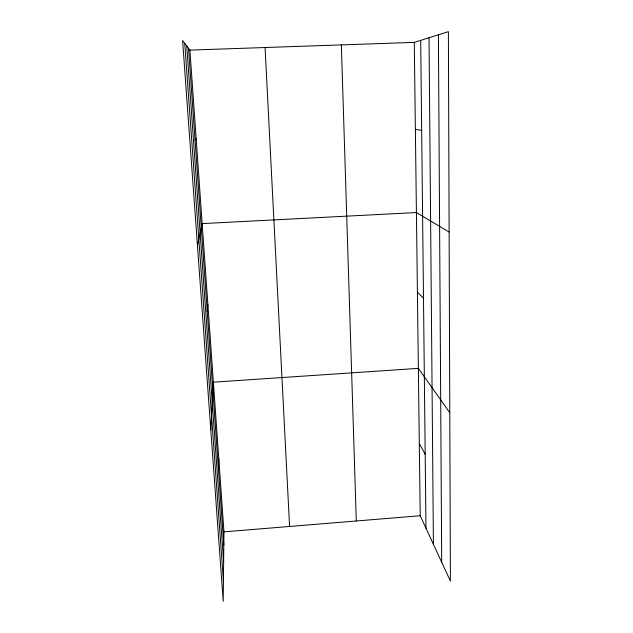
<?xml version="1.0" encoding="UTF-8"?>
<svg xmlns="http://www.w3.org/2000/svg" width="633" height="633" viewBox="0 0 633 633"><rect width="100%" height="100%" fill="white"/><g stroke="black" fill="none" stroke-linecap="round" stroke-linejoin="round"><path stroke-width="0.95" d="M223.963 531.862L223.212 601.35L182.597 40.536L189.9 50.11L223.963 531.862L420.209 515.729L450.403 581.11L448.386 31.65L414.291 42.387L189.9 50.11M218.48 469.884L218.789 458.64M210.797 429.878L213.376 382.174L418.366 368.366L449.786 412.661M207.213 311.333L207.893 304.631M197.441 245.525L202.164 223.607L416.419 212.553L449.121 232.002M195.059 140.162L196.175 138.856M415.375 129.393L421.665 130.351M417.416 292.137L423.493 298.293M419.307 443.614L425.178 454.17M188.531 48.322L223.821 545.116M186.751 45.98L223.639 562.223M184.741 43.345L223.433 581.284M265.061 47.522L289.582 526.466M341.345 44.903L356.3 520.983M414.291 42.387L420.209 515.729M420.692 40.377L425.985 528.223M429.024 37.751L433.423 544.34M438.408 34.791L441.707 562.262"/></g></svg>
